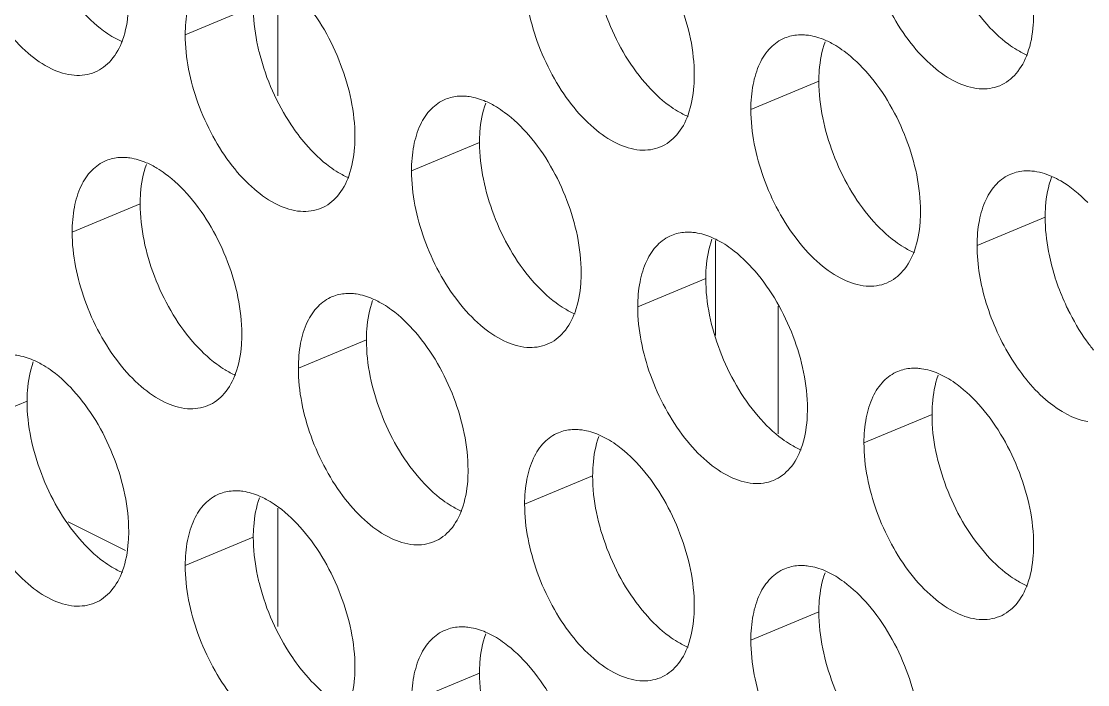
# Model space of a CAD drawing. Header units: millimetres. Extents: x 0 to 2524, y 0 to 1785.
# Drawn here: x 1798.88 to 1808.52, y 844.72 to 850.72 of the extents above; entities that cross this region are included whole.
import ezdxf

# ---------------------------------------------------------------- set-up
doc = ezdxf.new("R2010")
doc.units = ezdxf.units.MM
doc.header["$LTSCALE"] = 0.1
doc.layers.add('标注', color=251, linetype='Continuous', lineweight=9)

msp = doc.modelspace()

# ---------------------------------------------------------------- linework, layer by layer
at = {"layer": '标注'}
for p, q in [((1801.1941, 850.0499), (1801.1941, 851.1207)), ((1800.9731, 850.8587), (1800.3579, 850.603)), ((1806.0873, 850.1828), (1805.4721, 849.9271)), ((1803.0187, 849.6284), (1802.4036, 849.3726)), ((1799.9502, 849.0739), (1799.3351, 848.8182)), ((1808.1329, 848.9524), (1807.5177, 848.6967)), ((1805.1539, 847.8834), (1805.1539, 848.7409)), ((1805.0644, 848.398), (1804.4492, 848.1423)), ((1805.7196, 848.1486), (1805.7196, 846.9949)), ((1801.9959, 847.8435), (1801.3807, 847.5878)), ((1798.9274, 847.2891), (1798.3122, 847.0334)), ((1807.1101, 847.1676), (1806.4949, 846.9119)), ((1804.0416, 846.6132), (1803.4264, 846.3575)), ((1801.1941, 845.2499), (1801.1941, 846.3207)), ((1799.8186, 845.9377), (1799.2993, 846.1973)), ((1800.9731, 846.0587), (1800.3579, 845.803)), ((1806.0873, 845.3828), (1805.4721, 845.1271)), ((1803.0187, 844.8284), (1802.4036, 844.5726))]:
    msp.add_line(p, q, dxfattribs=at)
msp.add_arc((1810.2483, 849.052), 2.1247, 194.02971, 206.07298, dxfattribs=at)
for points, knots in [([(1807.5837, 850.7227), (1807.4352, 850.8952), (1807.2098, 851.2952), (1807.1101, 851.745), (1807.1101, 851.9676)], [0, 0, 0, 0, 0.505546, 1, 1, 1, 1]), ([(1799.5399, 850.264), (1799.4823, 850.2401), (1799.3434, 850.2221), (1799.131, 850.291), (1798.9209, 850.4373), (1798.7238, 850.6504), (1798.5527, 850.9155), (1798.3792, 851.3045), (1798.3122, 851.6247), (1798.3122, 851.8334)], [0, 0, 0, 0, 0.08419, 0.180629, 0.294901, 0.426206, 0.569756, 0.71848, 1, 1, 1, 1]), ([(1807.7226, 850.1425), (1807.6649, 850.1186), (1807.5261, 850.1006), (1807.3137, 850.1695), (1807.1035, 850.3159), (1806.9065, 850.5289), (1806.7354, 850.794), (1806.5619, 851.183), (1806.4949, 851.5032), (1806.4949, 851.7119)], [0, 0, 0, 0, 0.08419, 0.180629, 0.294901, 0.426206, 0.569756, 0.71848, 1, 1, 1, 1]), ([(1804.5151, 850.1682), (1804.3667, 850.3408), (1804.1413, 850.7408), (1804.0416, 851.1905), (1804.0416, 851.4132)], [0, 0, 0, 0, 0.505546, 1, 1, 1, 1]), ([(1804.4871, 851.4796), (1804.6355, 851.3071), (1804.861, 850.9071), (1804.9607, 850.4573), (1804.9607, 850.2347)], [0, 0, 0, 0, 0.505546, 1, 1, 1, 1]), ([(1800.3579, 850.603), (1800.3579, 850.6786), (1800.3694, 850.8212), (1800.4268, 851.0143), (1800.524, 851.1647), (1800.6165, 851.2297), (1800.6645, 851.2496)], [0, 0, 0, 0, 0.300633, 0.564844, 0.793499, 1, 1, 1, 1]), ([(1804.6541, 849.5881), (1804.5964, 849.5642), (1804.4576, 849.5462), (1804.2452, 849.6151), (1804.035, 849.7614), (1803.838, 849.9745), (1803.6669, 850.2396), (1803.4934, 850.6286), (1803.4264, 850.9488), (1803.4264, 851.1575)], [0, 0, 0, 0, 0.08419, 0.180629, 0.294901, 0.426206, 0.569756, 0.71848, 1, 1, 1, 1]), ([(1801.4186, 850.9252), (1801.567, 850.7526), (1801.7925, 850.3526), (1801.8921, 849.9029), (1801.8921, 849.6802)], [0, 0, 0, 0, 0.505546, 1, 1, 1, 1]), ([(1799.6945, 850.5885), (1799.6687, 850.604), (1799.5606, 850.6767), (1799.4661, 850.7684), (1799.401, 850.8441)], [0, 0, 0, 0, 0.231736, 1, 1, 1, 1]), ([(1799.8465, 850.9106), (1799.8465, 850.8783), (1799.8422, 850.7583), (1799.8207, 850.638), (1799.7908, 850.5555)], [0, 0, 0, 0, 0.269025, 1, 1, 1, 1]), ([(1801.0315, 850.4259), (1801.022, 850.4628), (1800.9896, 850.6049), (1800.9731, 850.751), (1800.9731, 850.8587)], [0, 0, 0, 0, 0.261395, 1, 1, 1, 1]), ([(1808.0292, 850.7891), (1808.0292, 850.7568), (1808.0249, 850.6368), (1808.0034, 850.5166), (1807.9735, 850.434)], [0, 0, 0, 0, 0.269025, 1, 1, 1, 1]), ([(1807.8772, 850.467), (1807.8514, 850.4825), (1807.7433, 850.5553), (1807.6488, 850.6469), (1807.5837, 850.7227)], [0, 0, 0, 0, 0.231736, 1, 1, 1, 1]), ([(1799.7908, 850.5555), (1799.7671, 850.4897), (1799.705, 850.3707), (1799.5964, 850.2874), (1799.5399, 850.264)], [0, 0, 0, 0, 0.533077, 1, 1, 1, 1]), ([(1801.5856, 849.0336), (1801.5279, 849.0097), (1801.3891, 848.9917), (1801.1767, 849.0607), (1800.9665, 849.207), (1800.7695, 849.42), (1800.5983, 849.6852), (1800.4248, 850.0741), (1800.3579, 850.3943), (1800.3579, 850.603)], [0, 0, 0, 0, 0.08419, 0.180629, 0.294901, 0.426206, 0.569756, 0.71848, 1, 1, 1, 1]), ([(1805.4721, 849.9271), (1805.4721, 850.0027), (1805.4835, 850.1453), (1805.541, 850.3384), (1805.6381, 850.4888), (1805.7307, 850.5538), (1805.7786, 850.5737)], [0, 0, 0, 0, 0.300633, 0.564844, 0.793499, 1, 1, 1, 1]), ([(1805.7786, 850.5737), (1805.8175, 850.5898), (1805.8743, 850.6025), (1805.931, 850.603), (1805.9456, 850.6024)], [0, 0, 0, 0, 0.741995, 1, 1, 1, 1]), ([(1805.9456, 850.6024), (1805.9616, 850.6017), (1806.0292, 850.5953), (1806.095, 850.5751), (1806.1426, 850.5547)], [0, 0, 0, 0, 0.236225, 1, 1, 1, 1]), ([(1806.0873, 850.1828), (1806.0873, 850.2151), (1806.0915, 850.3351), (1806.1131, 850.4554), (1806.1429, 850.5379)], [0, 0, 0, 0, 0.269025, 1, 1, 1, 1]), ([(1806.2392, 850.5049), (1806.265, 850.4894), (1806.3731, 850.4167), (1806.4676, 850.325), (1806.5328, 850.2493)], [0, 0, 0, 0, 0.231736, 1, 1, 1, 1]), ([(1801.4466, 849.6138), (1801.3988, 849.6694), (1801.2157, 849.9145), (1801.0894, 850.2012), (1801.0315, 850.4259)], [0, 0, 0, 0, 0.24034, 1, 1, 1, 1]), ([(1807.9735, 850.434), (1807.9497, 850.3683), (1807.8877, 850.2492), (1807.7791, 850.166), (1807.7226, 850.1425)], [0, 0, 0, 0, 0.533077, 1, 1, 1, 1]), ([(1806.5328, 850.2493), (1806.6812, 850.0767), (1806.9066, 849.6767), (1807.0063, 849.2269), (1807.0063, 849.0043)], [0, 0, 0, 0, 0.505546, 1, 1, 1, 1]), ([(1804.8087, 849.9125), (1804.7829, 849.9281), (1804.6748, 850.0008), (1804.5803, 850.0925), (1804.5151, 850.1682)], [0, 0, 0, 0, 0.231736, 1, 1, 1, 1]), ([(1804.9607, 850.2347), (1804.9607, 850.2024), (1804.9564, 850.0824), (1804.9348, 849.9621), (1804.905, 849.8795)], [0, 0, 0, 0, 0.269025, 1, 1, 1, 1]), ([(1806.5608, 848.9379), (1806.4124, 849.1104), (1806.1869, 849.5104), (1806.0873, 849.9602), (1806.0873, 850.1828)], [0, 0, 0, 0, 0.505546, 1, 1, 1, 1]), ([(1802.4036, 849.3726), (1802.4036, 849.4483), (1802.415, 849.5908), (1802.4725, 849.7839), (1802.5696, 849.9343), (1802.6622, 849.9993), (1802.7101, 850.0193)], [0, 0, 0, 0, 0.300633, 0.564844, 0.793499, 1, 1, 1, 1]), ([(1802.7101, 850.0193), (1802.749, 850.0354), (1802.8058, 850.048), (1802.8625, 850.0485), (1802.8771, 850.0479)], [0, 0, 0, 0, 0.741995, 1, 1, 1, 1]), ([(1802.8771, 850.0479), (1802.8931, 850.0473), (1802.9607, 850.0409), (1803.0265, 850.0207), (1803.0741, 850.0003)], [0, 0, 0, 0, 0.236225, 1, 1, 1, 1]), ([(1803.0187, 849.6284), (1803.0187, 849.6607), (1803.023, 849.7807), (1803.0446, 849.9009), (1803.0744, 849.9835)], [0, 0, 0, 0, 0.269025, 1, 1, 1, 1]), ([(1803.1707, 849.9505), (1803.1965, 849.9349), (1803.3046, 849.8622), (1803.3991, 849.7706), (1803.4643, 849.6948)], [0, 0, 0, 0, 0.231736, 1, 1, 1, 1]), ([(1804.905, 849.8795), (1804.8812, 849.8138), (1804.8191, 849.6947), (1804.7106, 849.6115), (1804.6541, 849.5881)], [0, 0, 0, 0, 0.533077, 1, 1, 1, 1]), ([(1806.6998, 848.3577), (1806.6421, 848.3338), (1806.5032, 848.3158), (1806.2909, 848.3847), (1806.0807, 848.5311), (1805.8837, 848.7441), (1805.7125, 849.0092), (1805.539, 849.3982), (1805.4721, 849.7184), (1805.4721, 849.9271)], [0, 0, 0, 0, 0.08419, 0.180629, 0.294901, 0.426206, 0.569756, 0.71848, 1, 1, 1, 1]), ([(1801.8921, 849.6802), (1801.8921, 849.6479), (1801.8879, 849.5279), (1801.8663, 849.4077), (1801.8365, 849.3251)], [0, 0, 0, 0, 0.269025, 1, 1, 1, 1]), ([(1803.4643, 849.6948), (1803.6127, 849.5222), (1803.8381, 849.1222), (1803.9378, 848.6725), (1803.9378, 848.4499)], [0, 0, 0, 0, 0.505546, 1, 1, 1, 1]), ([(1801.7402, 849.3581), (1801.7144, 849.3736), (1801.6063, 849.4464), (1801.5118, 849.538), (1801.4466, 849.6138)], [0, 0, 0, 0, 0.231736, 1, 1, 1, 1]), ([(1803.4923, 848.3834), (1803.3439, 848.556), (1803.1184, 848.956), (1803.0187, 849.4057), (1803.0187, 849.6284)], [0, 0, 0, 0, 0.505546, 1, 1, 1, 1]), ([(1799.6416, 849.4648), (1799.6805, 849.4809), (1799.7372, 849.4936), (1799.794, 849.4941), (1799.8086, 849.4935)], [0, 0, 0, 0, 0.741995, 1, 1, 1, 1]), ([(1799.8086, 849.4935), (1799.8246, 849.4929), (1799.8922, 849.4864), (1799.958, 849.4662), (1800.0056, 849.4458)], [0, 0, 0, 0, 0.236225, 1, 1, 1, 1]), ([(1799.3351, 848.8182), (1799.3351, 848.8938), (1799.3465, 849.0364), (1799.404, 849.2295), (1799.5011, 849.3799), (1799.5937, 849.4449), (1799.6416, 849.4648)], [0, 0, 0, 0, 0.300633, 0.564844, 0.793499, 1, 1, 1, 1]), ([(1799.9502, 849.0739), (1799.9502, 849.1062), (1799.9545, 849.2262), (1799.976, 849.3465), (1800.0059, 849.4291)], [0, 0, 0, 0, 0.269025, 1, 1, 1, 1]), ([(1800.1022, 849.396), (1800.128, 849.3805), (1800.2361, 849.3078), (1800.3306, 849.2161), (1800.3957, 849.1404)], [0, 0, 0, 0, 0.231736, 1, 1, 1, 1]), ([(1801.8365, 849.3251), (1801.8127, 849.2594), (1801.7506, 849.1403), (1801.6421, 849.0571), (1801.5856, 849.0336)], [0, 0, 0, 0, 0.533077, 1, 1, 1, 1]), ([(1803.6312, 847.8033), (1803.5736, 847.7793), (1803.4347, 847.7614), (1803.2223, 847.8303), (1803.0122, 847.9766), (1802.8152, 848.1897), (1802.644, 848.4548), (1802.4705, 848.8437), (1802.4036, 849.1639), (1802.4036, 849.3726)], [0, 0, 0, 0, 0.08419, 0.180629, 0.294901, 0.426206, 0.569756, 0.71848, 1, 1, 1, 1]), ([(1807.5177, 848.6967), (1807.5177, 848.7724), (1807.5292, 848.9149), (1807.5867, 849.108), (1807.6838, 849.2584), (1807.7763, 849.3234), (1807.8243, 849.3433)], [0, 0, 0, 0, 0.300719, 0.564842, 0.793477, 1, 1, 1, 1]), ([(1807.956, 849.372), (1807.975, 849.3728), (1808.0563, 849.3706), (1808.1361, 849.3472), (1808.193, 849.3223)], [0, 0, 0, 0, 0.234203, 1, 1, 1, 1]), ([(1807.956, 849.372), (1807.975, 849.3728), (1808.0563, 849.3706), (1808.1361, 849.3472), (1808.193, 849.3223)], [0, 0, 0, 0, 0.234203, 1, 1, 1, 1]), ([(1808.1329, 848.9524), (1808.1329, 848.9856), (1808.1374, 849.1084), (1808.16, 849.2316), (1808.1916, 849.3156)], [0, 0, 0, 0, 0.269773, 1, 1, 1, 1]), ([(1808.193, 849.3223), (1808.2211, 849.31), (1808.3408, 849.2482), (1808.4455, 849.1601), (1808.5177, 849.0855)], [0, 0, 0, 0, 0.228039, 1, 1, 1, 1]), ([(1800.3957, 849.1404), (1800.5442, 848.9678), (1800.7696, 848.5678), (1800.8693, 848.118), (1800.8693, 847.8954)], [0, 0, 0, 0, 0.505546, 1, 1, 1, 1]), ([(1800.4238, 847.829), (1800.2754, 848.0015), (1800.0499, 848.4015), (1799.9502, 848.8513), (1799.9502, 849.0739)], [0, 0, 0, 0, 0.505546, 1, 1, 1, 1]), ([(1807.0063, 849.0043), (1807.0063, 848.972), (1807.0021, 848.852), (1806.9805, 848.7317), (1806.9507, 848.6492)], [0, 0, 0, 0, 0.269025, 1, 1, 1, 1]), ([(1806.8544, 848.6822), (1806.8286, 848.6977), (1806.7205, 848.7704), (1806.626, 848.8621), (1806.5608, 848.9379)], [0, 0, 0, 0, 0.231736, 1, 1, 1, 1]), ([(1808.1869, 848.5369), (1808.1781, 848.5724), (1808.1482, 848.709), (1808.1329, 848.8491), (1808.1329, 848.9524)], [0, 0, 0, 0, 0.261145, 1, 1, 1, 1]), ([(1800.5627, 847.2488), (1800.5051, 847.2249), (1800.3662, 847.2069), (1800.1538, 847.2758), (1799.9437, 847.4222), (1799.7467, 847.6352), (1799.5755, 847.9003), (1799.402, 848.2893), (1799.3351, 848.6095), (1799.3351, 848.8182)], [0, 0, 0, 0, 0.08419, 0.180629, 0.294901, 0.426206, 0.569756, 0.71848, 1, 1, 1, 1]), ([(1804.7558, 848.7889), (1804.7947, 848.805), (1804.8514, 848.8177), (1804.9082, 848.8182), (1804.9228, 848.8176)], [0, 0, 0, 0, 0.741995, 1, 1, 1, 1]), ([(1804.9228, 848.8176), (1804.9388, 848.8169), (1805.0064, 848.8105), (1805.0722, 848.7903), (1805.1198, 848.7699)], [0, 0, 0, 0, 0.236225, 1, 1, 1, 1]), ([(1804.4492, 848.1423), (1804.4492, 848.2179), (1804.4607, 848.3604), (1804.5182, 848.5536), (1804.6153, 848.704), (1804.7078, 848.769), (1804.7558, 848.7889)], [0, 0, 0, 0, 0.300633, 0.564844, 0.793499, 1, 1, 1, 1]), ([(1805.0644, 848.398), (1805.0644, 848.4303), (1805.0687, 848.5503), (1805.0902, 848.6705), (1805.1201, 848.7531)], [0, 0, 0, 0, 0.269025, 1, 1, 1, 1]), ([(1805.2164, 848.7201), (1805.2422, 848.7046), (1805.3502, 848.6319), (1805.4448, 848.5402), (1805.5099, 848.4644)], [0, 0, 0, 0, 0.231736, 1, 1, 1, 1]), ([(1806.9507, 848.6492), (1806.9269, 848.5835), (1806.8648, 848.4644), (1806.7563, 848.3812), (1806.6998, 848.3577)], [0, 0, 0, 0, 0.533077, 1, 1, 1, 1]), ([(1808.5177, 847.1051), (1808.3868, 847.1272), (1808.1128, 847.2884), (1807.8042, 847.6713), (1807.5822, 848.159), (1807.5177, 848.521), (1807.5177, 848.6967)], [0, 0, 0, 0, 0.200223, 0.454809, 0.735097, 1, 1, 1, 1]), ([(1803.9378, 848.4499), (1803.9378, 848.4175), (1803.9336, 848.2976), (1803.912, 848.1773), (1803.8822, 848.0947)], [0, 0, 0, 0, 0.269025, 1, 1, 1, 1]), ([(1805.5099, 848.4644), (1805.6583, 848.2919), (1805.8838, 847.8919), (1805.9835, 847.4421), (1805.9835, 847.2195)], [0, 0, 0, 0, 0.505546, 1, 1, 1, 1]), ([(1803.7859, 848.1277), (1803.76, 848.1433), (1803.652, 848.216), (1803.5575, 848.3076), (1803.4923, 848.3834)], [0, 0, 0, 0, 0.231736, 1, 1, 1, 1]), ([(1805.538, 847.153), (1805.3896, 847.3256), (1805.1641, 847.7256), (1805.0644, 848.1754), (1805.0644, 848.398)], [0, 0, 0, 0, 0.505546, 1, 1, 1, 1]), ([(1801.3807, 847.5878), (1801.3807, 847.6634), (1801.3922, 847.806), (1801.4496, 847.9991), (1801.5468, 848.1495), (1801.6393, 848.2145), (1801.6873, 848.2344)], [0, 0, 0, 0, 0.300633, 0.564844, 0.793499, 1, 1, 1, 1]), ([(1801.6873, 848.2344), (1801.7262, 848.2506), (1801.7829, 848.2632), (1801.8397, 848.2637), (1801.8543, 848.2631)], [0, 0, 0, 0, 0.741995, 1, 1, 1, 1]), ([(1801.8543, 848.2631), (1801.8703, 848.2625), (1801.9378, 848.2561), (1802.0037, 848.2359), (1802.0512, 848.2155)], [0, 0, 0, 0, 0.236225, 1, 1, 1, 1]), ([(1801.9959, 847.8435), (1801.9959, 847.8759), (1802.0002, 847.9958), (1802.0217, 848.1161), (1802.0516, 848.1987)], [0, 0, 0, 0, 0.269025, 1, 1, 1, 1]), ([(1802.1479, 848.1657), (1802.1737, 848.1501), (1802.2817, 848.0774), (1802.3763, 847.9858), (1802.4414, 847.91)], [0, 0, 0, 0, 0.231736, 1, 1, 1, 1]), ([(1805.6769, 846.5729), (1805.6193, 846.549), (1805.4804, 846.531), (1805.268, 846.5999), (1805.0579, 846.7462), (1804.8609, 846.9593), (1804.6897, 847.2244), (1804.5162, 847.6134), (1804.4492, 847.9336), (1804.4492, 848.1423)], [0, 0, 0, 0, 0.08419, 0.180629, 0.294901, 0.426206, 0.569756, 0.71848, 1, 1, 1, 1]), ([(1803.8822, 848.0947), (1803.8584, 848.029), (1803.7963, 847.9099), (1803.6878, 847.8267), (1803.6312, 847.8033)], [0, 0, 0, 0, 0.533077, 1, 1, 1, 1]), ([(1808.5712, 847.7499), (1808.5492, 847.7773), (1808.4618, 847.8933), (1808.388, 848.0193), (1808.3398, 848.1182)], [0, 0, 0, 0, 0.242274, 1, 1, 1, 1]), ([(1800.8693, 847.8954), (1800.8693, 847.8631), (1800.865, 847.7431), (1800.8435, 847.6229), (1800.8136, 847.5403)], [0, 0, 0, 0, 0.269025, 1, 1, 1, 1]), ([(1802.4695, 846.5986), (1802.3211, 846.7712), (1802.0956, 847.1712), (1801.9959, 847.6209), (1801.9959, 847.8435)], [0, 0, 0, 0, 0.505546, 1, 1, 1, 1]), ([(1802.4414, 847.91), (1802.5898, 847.7374), (1802.8153, 847.3374), (1802.915, 846.8877), (1802.915, 846.665)], [0, 0, 0, 0, 0.505546, 1, 1, 1, 1]), ([(1800.7174, 847.5733), (1800.6915, 847.5888), (1800.5835, 847.6615), (1800.489, 847.7532), (1800.4238, 847.829)], [0, 0, 0, 0, 0.231736, 1, 1, 1, 1]), ([(1798.7858, 847.7087), (1798.8018, 847.708), (1798.8693, 847.7016), (1798.9352, 847.6814), (1798.9827, 847.661)], [0, 0, 0, 0, 0.236225, 1, 1, 1, 1]), ([(1798.9274, 847.2891), (1798.9274, 847.3214), (1798.9317, 847.4414), (1798.9532, 847.5617), (1798.9831, 847.6442)], [0, 0, 0, 0, 0.269025, 1, 1, 1, 1]), ([(1799.0793, 847.6112), (1799.1052, 847.5957), (1799.2132, 847.523), (1799.3077, 847.4313), (1799.3729, 847.3555)], [0, 0, 0, 0, 0.231736, 1, 1, 1, 1]), ([(1802.6084, 846.0184), (1802.5508, 845.9945), (1802.4119, 845.9766), (1802.1995, 846.0455), (1801.9894, 846.1918), (1801.7924, 846.4049), (1801.6212, 846.67), (1801.4477, 847.0589), (1801.3807, 847.3791), (1801.3807, 847.5878)], [0, 0, 0, 0, 0.08419, 0.180629, 0.294901, 0.426206, 0.569756, 0.71848, 1, 1, 1, 1]), ([(1806.4949, 846.9119), (1806.4949, 846.9875), (1806.5064, 847.1301), (1806.5638, 847.3232), (1806.661, 847.4736), (1806.7535, 847.5386), (1806.8015, 847.5585)], [0, 0, 0, 0, 0.300633, 0.564844, 0.793499, 1, 1, 1, 1]), ([(1806.8015, 847.5585), (1806.8404, 847.5746), (1806.8971, 847.5873), (1806.9538, 847.5878), (1806.9685, 847.5872)], [0, 0, 0, 0, 0.741995, 1, 1, 1, 1]), ([(1806.9685, 847.5872), (1806.9845, 847.5866), (1807.052, 847.5802), (1807.1179, 847.5599), (1807.1654, 847.5395)], [0, 0, 0, 0, 0.236225, 1, 1, 1, 1]), ([(1800.8136, 847.5403), (1800.7899, 847.4746), (1800.7278, 847.3555), (1800.6193, 847.2723), (1800.5627, 847.2488)], [0, 0, 0, 0, 0.533077, 1, 1, 1, 1]), ([(1807.1101, 847.1676), (1807.1101, 847.1999), (1807.1144, 847.3199), (1807.1359, 847.4402), (1807.1658, 847.5228)], [0, 0, 0, 0, 0.269025, 1, 1, 1, 1]), ([(1807.262, 847.4897), (1807.2879, 847.4742), (1807.3959, 847.4015), (1807.4904, 847.3098), (1807.5556, 847.2341)], [0, 0, 0, 0, 0.231736, 1, 1, 1, 1]), ([(1799.3729, 847.3555), (1799.5213, 847.183), (1799.7468, 846.783), (1799.8465, 846.3332), (1799.8465, 846.1106)], [0, 0, 0, 0, 0.505546, 1, 1, 1, 1]), ([(1799.401, 846.0441), (1799.2525, 846.2167), (1799.0271, 846.6167), (1798.9274, 847.0665), (1798.9274, 847.2891)], [0, 0, 0, 0, 0.505546, 1, 1, 1, 1]), ([(1805.9835, 847.2195), (1805.9835, 847.1872), (1805.9792, 847.0672), (1805.9577, 846.9469), (1805.9278, 846.8643)], [0, 0, 0, 0, 0.269025, 1, 1, 1, 1]), ([(1807.5837, 845.9227), (1807.4352, 846.0952), (1807.2098, 846.4952), (1807.1101, 846.945), (1807.1101, 847.1676)], [0, 0, 0, 0, 0.505546, 1, 1, 1, 1]), ([(1807.5556, 847.2341), (1807.704, 847.0615), (1807.9295, 846.6615), (1808.0292, 846.2117), (1808.0292, 845.9891)], [0, 0, 0, 0, 0.505546, 1, 1, 1, 1]), ([(1805.8315, 846.8974), (1805.8057, 846.9129), (1805.6977, 846.9856), (1805.6031, 847.0773), (1805.538, 847.153)], [0, 0, 0, 0, 0.231736, 1, 1, 1, 1]), ([(1799.5399, 845.464), (1799.4823, 845.4401), (1799.3434, 845.4221), (1799.131, 845.491), (1798.9209, 845.6373), (1798.7238, 845.8504), (1798.5527, 846.1155), (1798.3792, 846.5045), (1798.3122, 846.8247), (1798.3122, 847.0334)], [0, 0, 0, 0, 0.08419, 0.180629, 0.294901, 0.426206, 0.569756, 0.71848, 1, 1, 1, 1]), ([(1803.4264, 846.3575), (1803.4264, 846.4331), (1803.4379, 846.5756), (1803.4953, 846.7688), (1803.5925, 846.9191), (1803.685, 846.9842), (1803.733, 847.0041)], [0, 0, 0, 0, 0.300633, 0.564844, 0.793499, 1, 1, 1, 1]), ([(1803.733, 847.0041), (1803.7718, 847.0202), (1803.8286, 847.0328), (1803.8853, 847.0333), (1803.9, 847.0328)], [0, 0, 0, 0, 0.741995, 1, 1, 1, 1]), ([(1803.9, 847.0328), (1803.916, 847.0321), (1803.9835, 847.0257), (1804.0494, 847.0055), (1804.0969, 846.9851)], [0, 0, 0, 0, 0.236225, 1, 1, 1, 1]), ([(1804.0416, 846.6132), (1804.0416, 846.6455), (1804.0458, 846.7655), (1804.0674, 846.8857), (1804.0972, 846.9683)], [0, 0, 0, 0, 0.269025, 1, 1, 1, 1]), ([(1804.1935, 846.9353), (1804.2194, 846.9198), (1804.3274, 846.847), (1804.4219, 846.7554), (1804.4871, 846.6796)], [0, 0, 0, 0, 0.231736, 1, 1, 1, 1]), ([(1807.7226, 845.3425), (1807.6649, 845.3186), (1807.5261, 845.3006), (1807.3137, 845.3695), (1807.1035, 845.5159), (1806.9065, 845.7289), (1806.7354, 845.994), (1806.5619, 846.383), (1806.4949, 846.7032), (1806.4949, 846.9119)], [0, 0, 0, 0, 0.08419, 0.180629, 0.294901, 0.426206, 0.569756, 0.71848, 1, 1, 1, 1]), ([(1805.9278, 846.8643), (1805.9041, 846.7986), (1805.842, 846.6796), (1805.7334, 846.5963), (1805.6769, 846.5729)], [0, 0, 0, 0, 0.533077, 1, 1, 1, 1]), ([(1802.763, 846.3429), (1802.7372, 846.3585), (1802.6292, 846.4312), (1802.5346, 846.5228), (1802.4695, 846.5986)], [0, 0, 0, 0, 0.231736, 1, 1, 1, 1]), ([(1802.915, 846.665), (1802.915, 846.6327), (1802.9107, 846.5127), (1802.8892, 846.3925), (1802.8593, 846.3099)], [0, 0, 0, 0, 0.269025, 1, 1, 1, 1]), ([(1804.5151, 845.3682), (1804.3667, 845.5408), (1804.1413, 845.9408), (1804.0416, 846.3905), (1804.0416, 846.6132)], [0, 0, 0, 0, 0.505546, 1, 1, 1, 1]), ([(1804.4871, 846.6796), (1804.6355, 846.5071), (1804.861, 846.1071), (1804.9607, 845.6573), (1804.9607, 845.4347)], [0, 0, 0, 0, 0.505546, 1, 1, 1, 1]), ([(1800.3579, 845.803), (1800.3579, 845.8786), (1800.3694, 846.0212), (1800.4268, 846.2143), (1800.524, 846.3647), (1800.6165, 846.4297), (1800.6645, 846.4496)], [0, 0, 0, 0, 0.300633, 0.564844, 0.793499, 1, 1, 1, 1]), ([(1800.6645, 846.4496), (1800.7033, 846.4658), (1800.7601, 846.4784), (1800.8168, 846.4789), (1800.8315, 846.4783)], [0, 0, 0, 0, 0.741995, 1, 1, 1, 1]), ([(1800.8315, 846.4783), (1800.8474, 846.4777), (1800.915, 846.4713), (1800.9808, 846.451), (1801.0284, 846.4306)], [0, 0, 0, 0, 0.236225, 1, 1, 1, 1]), ([(1800.9731, 846.0587), (1800.9731, 846.091), (1800.9773, 846.211), (1800.9989, 846.3313), (1801.0287, 846.4139)], [0, 0, 0, 0, 0.269025, 1, 1, 1, 1]), ([(1801.125, 846.3809), (1801.1508, 846.3653), (1801.2589, 846.2926), (1801.3534, 846.2009), (1801.4186, 846.1252)], [0, 0, 0, 0, 0.231736, 1, 1, 1, 1]), ([(1802.8593, 846.3099), (1802.8356, 846.2442), (1802.7735, 846.1251), (1802.6649, 846.0419), (1802.6084, 846.0184)], [0, 0, 0, 0, 0.533077, 1, 1, 1, 1]), ([(1804.6541, 844.7881), (1804.5964, 844.7642), (1804.4576, 844.7462), (1804.2452, 844.8151), (1804.035, 844.9614), (1803.838, 845.1745), (1803.6669, 845.4396), (1803.4934, 845.8286), (1803.4264, 846.1488), (1803.4264, 846.3575)], [0, 0, 0, 0, 0.08419, 0.180629, 0.294901, 0.426206, 0.569756, 0.71848, 1, 1, 1, 1]), ([(1799.8465, 846.1106), (1799.8465, 846.0783), (1799.8422, 845.9583), (1799.8207, 845.838), (1799.7908, 845.7555)], [0, 0, 0, 0, 0.269025, 1, 1, 1, 1]), ([(1801.4186, 846.1252), (1801.567, 845.9526), (1801.7925, 845.5526), (1801.8921, 845.1029), (1801.8921, 844.8802)], [0, 0, 0, 0, 0.505546, 1, 1, 1, 1]), ([(1799.6945, 845.7885), (1799.6687, 845.804), (1799.5606, 845.8767), (1799.4661, 845.9684), (1799.401, 846.0441)], [0, 0, 0, 0, 0.231736, 1, 1, 1, 1]), ([(1801.0315, 845.6259), (1801.022, 845.6628), (1800.9896, 845.8049), (1800.9731, 845.951), (1800.9731, 846.0587)], [0, 0, 0, 0, 0.261395, 1, 1, 1, 1]), ([(1807.8772, 845.667), (1807.8514, 845.6825), (1807.7433, 845.7553), (1807.6488, 845.8469), (1807.5837, 845.9227)], [0, 0, 0, 0, 0.231736, 1, 1, 1, 1]), ([(1808.0292, 845.9891), (1808.0292, 845.9568), (1808.0249, 845.8368), (1808.0034, 845.7166), (1807.9735, 845.634)], [0, 0, 0, 0, 0.269025, 1, 1, 1, 1]), ([(1799.7908, 845.7555), (1799.7671, 845.6897), (1799.705, 845.5707), (1799.5964, 845.4874), (1799.5399, 845.464)], [0, 0, 0, 0, 0.533077, 1, 1, 1, 1]), ([(1801.5856, 844.2336), (1801.5279, 844.2097), (1801.3891, 844.1917), (1801.1767, 844.2607), (1800.9665, 844.407), (1800.7695, 844.62), (1800.5983, 844.8852), (1800.4248, 845.2741), (1800.3579, 845.5943), (1800.3579, 845.803)], [0, 0, 0, 0, 0.08419, 0.180629, 0.294901, 0.426206, 0.569756, 0.71848, 1, 1, 1, 1]), ([(1805.4721, 845.1271), (1805.4721, 845.2027), (1805.4835, 845.3453), (1805.541, 845.5384), (1805.6381, 845.6888), (1805.7307, 845.7538), (1805.7786, 845.7737)], [0, 0, 0, 0, 0.300633, 0.564844, 0.793499, 1, 1, 1, 1]), ([(1805.7786, 845.7737), (1805.8175, 845.7898), (1805.8743, 845.8025), (1805.931, 845.803), (1805.9456, 845.8024)], [0, 0, 0, 0, 0.741995, 1, 1, 1, 1]), ([(1805.9456, 845.8024), (1805.9616, 845.8017), (1806.0292, 845.7953), (1806.095, 845.7751), (1806.1426, 845.7547)], [0, 0, 0, 0, 0.236225, 1, 1, 1, 1]), ([(1806.0873, 845.3828), (1806.0873, 845.4151), (1806.0915, 845.5351), (1806.1131, 845.6554), (1806.1429, 845.7379)], [0, 0, 0, 0, 0.269025, 1, 1, 1, 1]), ([(1801.4466, 844.8138), (1801.3988, 844.8694), (1801.2157, 845.1145), (1801.0894, 845.4012), (1801.0315, 845.6259)], [0, 0, 0, 0, 0.24034, 1, 1, 1, 1]), ([(1806.2392, 845.7049), (1806.265, 845.6894), (1806.3731, 845.6167), (1806.4676, 845.525), (1806.5328, 845.4493)], [0, 0, 0, 0, 0.231736, 1, 1, 1, 1]), ([(1807.9735, 845.634), (1807.9497, 845.5683), (1807.8877, 845.4492), (1807.7791, 845.366), (1807.7226, 845.3425)], [0, 0, 0, 0, 0.533077, 1, 1, 1, 1]), ([(1804.9607, 845.4347), (1804.9607, 845.4024), (1804.9564, 845.2824), (1804.9348, 845.1621), (1804.905, 845.0795)], [0, 0, 0, 0, 0.269025, 1, 1, 1, 1]), ([(1806.5328, 845.4493), (1806.6812, 845.2767), (1806.9066, 844.8767), (1807.0063, 844.4269), (1807.0063, 844.2043)], [0, 0, 0, 0, 0.505546, 1, 1, 1, 1]), ([(1804.8087, 845.1125), (1804.7829, 845.1281), (1804.6748, 845.2008), (1804.5803, 845.2925), (1804.5151, 845.3682)], [0, 0, 0, 0, 0.231736, 1, 1, 1, 1]), ([(1806.5608, 844.1379), (1806.4124, 844.3104), (1806.1869, 844.7104), (1806.0873, 845.1602), (1806.0873, 845.3828)], [0, 0, 0, 0, 0.505546, 1, 1, 1, 1]), ([(1802.7101, 845.2193), (1802.749, 845.2354), (1802.8058, 845.248), (1802.8625, 845.2485), (1802.8771, 845.2479)], [0, 0, 0, 0, 0.741995, 1, 1, 1, 1]), ([(1802.8771, 845.2479), (1802.8931, 845.2473), (1802.9607, 845.2409), (1803.0265, 845.2207), (1803.0741, 845.2003)], [0, 0, 0, 0, 0.236225, 1, 1, 1, 1]), ([(1802.4036, 844.5726), (1802.4036, 844.6483), (1802.415, 844.7908), (1802.4725, 844.9839), (1802.5696, 845.1343), (1802.6622, 845.1993), (1802.7101, 845.2193)], [0, 0, 0, 0, 0.300633, 0.564844, 0.793499, 1, 1, 1, 1]), ([(1803.0187, 844.8284), (1803.0187, 844.8607), (1803.023, 844.9807), (1803.0446, 845.1009), (1803.0744, 845.1835)], [0, 0, 0, 0, 0.269025, 1, 1, 1, 1]), ([(1803.1707, 845.1505), (1803.1965, 845.1349), (1803.3046, 845.0622), (1803.3991, 844.9706), (1803.4643, 844.8948)], [0, 0, 0, 0, 0.231736, 1, 1, 1, 1]), ([(1804.905, 845.0795), (1804.8812, 845.0138), (1804.8191, 844.8947), (1804.7106, 844.8115), (1804.6541, 844.7881)], [0, 0, 0, 0, 0.533077, 1, 1, 1, 1]), ([(1806.6998, 843.5577), (1806.6421, 843.5338), (1806.5032, 843.5158), (1806.2909, 843.5847), (1806.0807, 843.7311), (1805.8837, 843.9441), (1805.7125, 844.2092), (1805.539, 844.5982), (1805.4721, 844.9184), (1805.4721, 845.1271)], [0, 0, 0, 0, 0.08419, 0.180629, 0.294901, 0.426206, 0.569756, 0.71848, 1, 1, 1, 1]), ([(1801.8921, 844.8802), (1801.8921, 844.8479), (1801.8879, 844.7279), (1801.8663, 844.6077), (1801.8365, 844.5251)], [0, 0, 0, 0, 0.269025, 1, 1, 1, 1]), ([(1803.4643, 844.8948), (1803.6127, 844.7222), (1803.8381, 844.3222), (1803.9378, 843.8725), (1803.9378, 843.6499)], [0, 0, 0, 0, 0.505546, 1, 1, 1, 1]), ([(1801.7402, 844.5581), (1801.7144, 844.5736), (1801.6063, 844.6464), (1801.5118, 844.738), (1801.4466, 844.8138)], [0, 0, 0, 0, 0.231736, 1, 1, 1, 1]), ([(1803.4923, 843.5834), (1803.3439, 843.756), (1803.1184, 844.156), (1803.0187, 844.6057), (1803.0187, 844.8284)], [0, 0, 0, 0, 0.505546, 1, 1, 1, 1])]:
    msp.add_open_spline(points, degree=3, knots=knots, dxfattribs=at)
for points in [[(1799.7911, 850.5387), (1799.7578, 850.553), (1799.7256, 850.5698), (1799.6945, 850.5885)], [(1806.1426, 850.5547), (1806.1759, 850.5404), (1806.2082, 850.5236), (1806.2392, 850.5049)], [(1807.9738, 850.4172), (1807.9405, 850.4315), (1807.9083, 850.4483), (1807.8772, 850.467)], [(1803.0741, 850.0003), (1803.1074, 849.986), (1803.1396, 849.9692), (1803.1707, 849.9505)], [(1804.9053, 849.8628), (1804.872, 849.877), (1804.8398, 849.8939), (1804.8087, 849.9125)], [(1800.0056, 849.4458), (1800.0389, 849.4315), (1800.0711, 849.4147), (1800.1022, 849.396)], [(1801.8368, 849.3083), (1801.8035, 849.3226), (1801.7712, 849.3394), (1801.7402, 849.3581)], [(1807.8243, 849.3433), (1807.8658, 849.3606), (1807.9111, 849.3702), (1807.956, 849.372)], [(1807.8243, 849.3433), (1807.8658, 849.3606), (1807.9111, 849.3702), (1807.956, 849.372)], [(1805.1198, 848.7699), (1805.153, 848.7556), (1805.1853, 848.7388), (1805.2164, 848.7201)], [(1806.951, 848.6324), (1806.9177, 848.6467), (1806.8854, 848.6635), (1806.8544, 848.6822)], [(1802.0512, 848.2155), (1802.0845, 848.2012), (1802.1168, 848.1843), (1802.1479, 848.1657)], [(1803.8825, 848.0779), (1803.8492, 848.0922), (1803.8169, 848.1091), (1803.7859, 848.1277)], [(1798.9827, 847.661), (1799.016, 847.6467), (1799.0483, 847.6299), (1799.0793, 847.6112)], [(1800.814, 847.5235), (1800.7807, 847.5378), (1800.7484, 847.5546), (1800.7174, 847.5733)], [(1807.1654, 847.5395), (1807.1987, 847.5252), (1807.231, 847.5084), (1807.262, 847.4897)], [(1804.0969, 846.9851), (1804.1302, 846.9708), (1804.1625, 846.954), (1804.1935, 846.9353)], [(1805.9282, 846.8476), (1805.8949, 846.8619), (1805.8626, 846.8787), (1805.8315, 846.8974)], [(1801.0284, 846.4306), (1801.0617, 846.4164), (1801.094, 846.3995), (1801.125, 846.3809)], [(1802.8596, 846.2931), (1802.8264, 846.3074), (1802.7941, 846.3242), (1802.763, 846.3429)], [(1799.7911, 845.7387), (1799.7578, 845.753), (1799.7256, 845.7698), (1799.6945, 845.7885)], [(1806.1426, 845.7547), (1806.1759, 845.7404), (1806.2082, 845.7236), (1806.2392, 845.7049)], [(1807.9738, 845.6172), (1807.9405, 845.6315), (1807.9083, 845.6483), (1807.8772, 845.667)], [(1803.0741, 845.2003), (1803.1074, 845.186), (1803.1396, 845.1692), (1803.1707, 845.1505)], [(1804.9053, 845.0628), (1804.872, 845.077), (1804.8398, 845.0939), (1804.8087, 845.1125)]]:
    msp.add_open_spline(points, degree=3, dxfattribs=at)

doc.saveas('drawing.dxf')
